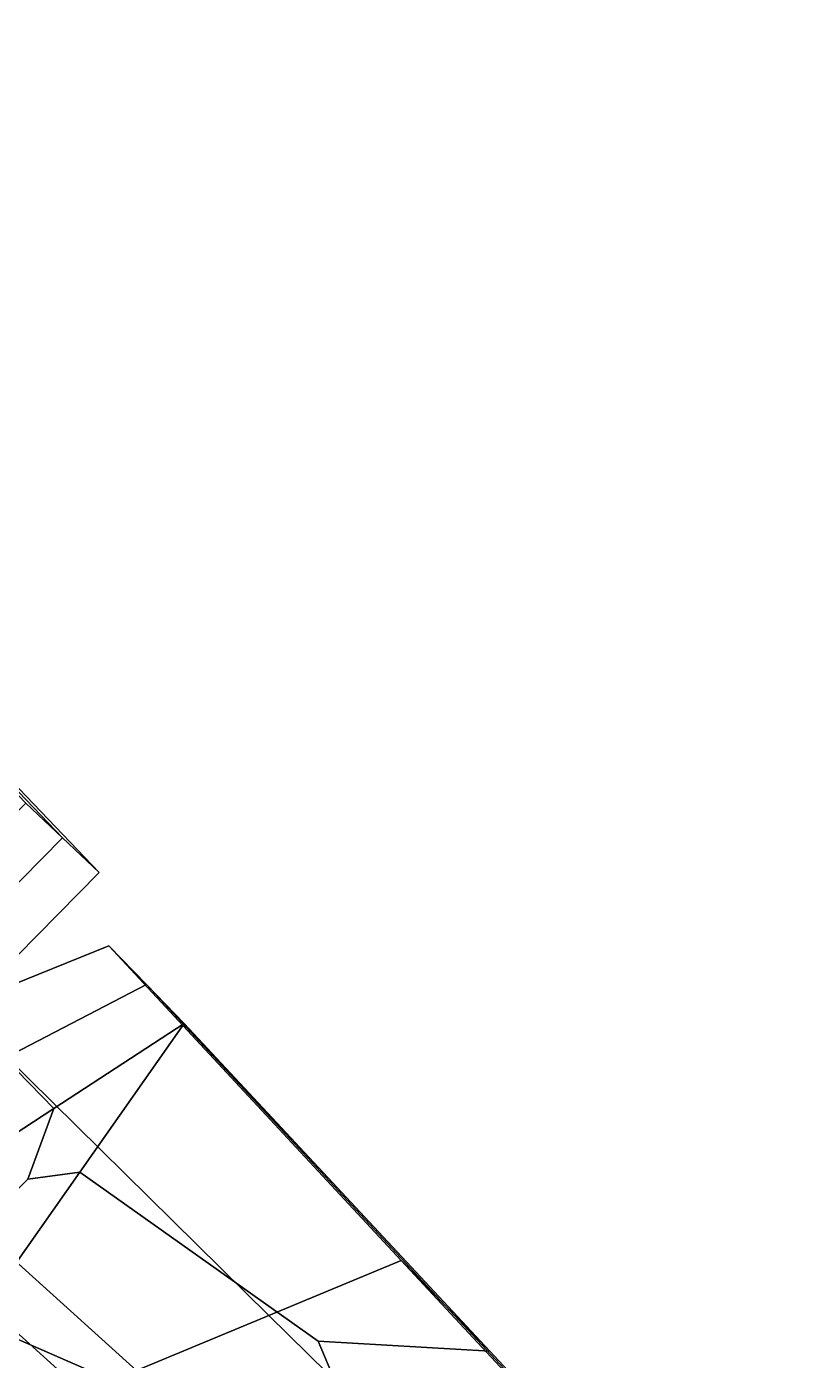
# Model space of a CAD drawing. Extents: x -1.38 to 1.31, y -1.39 to 1.48.
# Drawn here: x 0.8924 to 1.1543, y -0.9863 to -0.5316 of the extents above; entities that cross this region are included whole.
import ezdxf

# ---------------------------------------------------------------- set-up
doc = ezdxf.new("R2010")
doc.units = 0

msp = doc.modelspace()

# ---------------------------------------------------------------- linework, layer by layer
for points in [[(0.65145, -0.54342, 1.346), (0.63895, -0.53161, 1.36848), (0.89208, -0.79638, 1.6484), (0.90458, -0.8082, 1.62592)], [(0.65145, -0.54342, 1.346), (0.90458, -0.8082, 1.62592), (0.91708, -0.82002, 1.60345), (0.66395, -0.55524, 1.32352)], [(0.61252, -0.60239, 1.33293), (0.66395, -0.55524, 1.32352), (0.91708, -0.82002, 1.60345), (0.86818, -0.86971, 1.61562)], [(0.85567, -0.8579, 1.6381), (0.90458, -0.8082, 1.62592), (0.89208, -0.79638, 1.6484), (0.84317, -0.84608, 1.66058)], [(0.85567, -0.8579, 1.6381), (0.86818, -0.86971, 1.61562), (0.91708, -0.82002, 1.60345), (0.90458, -0.8082, 1.62592)], [(0.88503, -0.88326, 1.45288), (0.93322, -0.85822, 1.46147), (0.92036, -0.84501, 1.45318), (0.86834, -0.86608, 1.44212)], [(0.97493, -0.97105, 1.10241), (0.86834, -0.86608, 1.44212), (0.92036, -0.84501, 1.45318), (1.02005, -0.95226, 1.11185)], [(1.03512, -0.96774, 1.12156), (1.02005, -0.95226, 1.11185), (0.92036, -0.84501, 1.45318), (0.93322, -0.85822, 1.46147)], [(0.88503, -0.88326, 1.45288), (0.90172, -0.90043, 1.46364), (0.94608, -0.87144, 1.46975), (0.93322, -0.85822, 1.46147)], [(1.03512, -0.96774, 1.12156), (0.93322, -0.85822, 1.46147), (0.94608, -0.87144, 1.46975), (1.05019, -0.98323, 1.13127)], [(0.97493, -0.97105, 1.10241), (0.92981, -0.98983, 1.09297), (0.81631, -0.88716, 1.43106), (0.86834, -0.86608, 1.44212)], [(0.89277, -0.92457, 1.46793), (0.91047, -0.92214, 1.47312), (0.94608, -0.87144, 1.46975), (0.90172, -0.90043, 1.46364)], [(0.99174, -0.97977, 1.24634), (1.05019, -0.98323, 1.13127), (0.94608, -0.87144, 1.46975), (0.91047, -0.92214, 1.47312)], [(0.88503, -0.88326, 1.45288), (0.83684, -0.90829, 1.4443), (0.85736, -0.92943, 1.45753), (0.90172, -0.90043, 1.46364)], [(0.91725, -1.0023, 1.09254), (0.80375, -0.89963, 1.43063), (0.81631, -0.88716, 1.43106), (0.92981, -0.98983, 1.09297)], [(0.91725, -1.0023, 1.09254), (0.90468, -1.01477, 1.09211), (0.79118, -0.9121, 1.4302), (0.80375, -0.89963, 1.43063)], [(0.89277, -0.92457, 1.46793), (0.90172, -0.90043, 1.46364), (0.85736, -0.92943, 1.45753), (0.86611, -0.95114, 1.46701)], [(0.88555, -1.05974, 1.09926), (0.76996, -0.96371, 1.43865), (0.79118, -0.9121, 1.4302), (0.90468, -1.01477, 1.09211)], [(0.89277, -0.92457, 1.46793), (0.86611, -0.95114, 1.46701), (0.87486, -0.97285, 1.47649), (0.91047, -0.92214, 1.47312)], [(0.99174, -0.97977, 1.24634), (0.91047, -0.92214, 1.47312), (0.87486, -0.97285, 1.47649), (1.01458, -1.03393, 1.13464)], [(0.97493, -0.97105, 1.10241), (1.02005, -0.95226, 1.11185), (1.11974, -1.05951, 0.77052), (1.08153, -1.07601, 0.7627)], [(1.03512, -0.96774, 1.12156), (1.13702, -1.07726, 0.78165), (1.11974, -1.05951, 0.77052), (1.02005, -0.95226, 1.11185)], [(1.03512, -0.96774, 1.12156), (1.05019, -0.98323, 1.13127), (1.1543, -1.09502, 0.79278), (1.13702, -1.07726, 0.78165)], [(0.88912, -1.08119, 1.24257), (0.94661, -1.10107, 1.13213), (0.87486, -0.97285, 1.47649), (0.8245, -1.00714, 1.46998)], [(1.01584, -1.09905, 1.01901), (1.01458, -1.03393, 1.13464), (0.87486, -0.97285, 1.47649), (0.94661, -1.10107, 1.13213)], [(0.97493, -0.97105, 1.10241), (1.08153, -1.07601, 0.7627), (1.04331, -1.0925, 0.75488), (0.92981, -0.98983, 1.09297)], [(0.99174, -0.97977, 1.24634), (1.01458, -1.03393, 1.13464), (1.1543, -1.09502, 0.79278), (1.05019, -0.98323, 1.13127)]]:
    msp.add_3dface(points)

doc.saveas('drawing.dxf')
